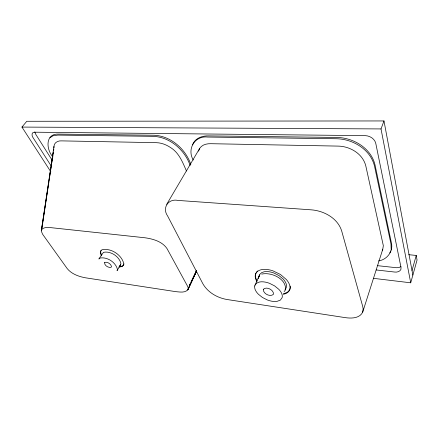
<?xml version="1.0" encoding="UTF-8"?>
<svg xmlns="http://www.w3.org/2000/svg" width="439" height="439" viewBox="0 0 439 439"><rect width="100%" height="100%" fill="white"/><g stroke="black" fill="none" stroke-linecap="round" stroke-linejoin="round"><path stroke-width="0.66" d="M391.182 249.681L390.99 244.095L374.527 166.134C370.494 149.403 352.863 138.993 336.389 138.735L207.784 137.056C194.795 135.415 186.729 149.068 193.253 160.026M52.433 158.073L41.299 231.095L42.616 234.256L67.238 268.635C71.727 274.123 78.91 276.619 85.682 277.838L175.649 291.628C179.655 291.968 185.439 293.214 188.112 289.328L196.359 271.335M258.231 278.743L258.45 277.108L259.674 275.341M186.454 170.99C182.717 162.452 179.101 152.931 170.809 147.718C166.518 144.799 161.503 142.768 156.262 142.67L61.559 140.881C58.096 140.507 54.052 142.56 53.959 146.412L41.403 230.266M48.927 181.664L41.749 229.526C43.905 227.018 47.686 227.435 50.65 227.627L144.958 237.773C153.046 238.904 162.2 241.477 167.012 248.595L187.618 286.321L188.15 287.594L188.112 289.328M49.124 180.314L51.149 166.831M51.352 165.481L51.55 164.131M51.753 162.787L52.46 158.067M52.664 156.718L52.867 155.368M53.07 154.023L53.371 151.998L52.636 156.723M289.828 289.427L289.976 288.774A21.637 11.398 23.7 0 0 286.42 279.588L280.422 274.452L272.855 270.803A17.044 9.027 23.6 0 0 262.396 269.508C259.751 269.859 256.897 271.077 255.734 273.64M101.025 250.499L100.613 252.162L101.574 255.317M362.691 312.129L363.141 308.798L362.702 306.384L341.668 230.914C337.668 218.199 324.059 210.808 311.377 209.847L177.943 200.42C168.274 198.28 161.854 208.009 167.649 216.032L202.78 283.594C207.669 292.336 217.223 297.834 226.925 299.491L345.12 317.611C351.151 318.533 359.64 318.538 362.691 312.129L382.786 249.198L383.335 245.675L365.835 166.068C362.938 153.804 350.026 146.22 337.97 146.099L210.775 143.696C206.665 143.564 202.017 144.705 199.674 148.387L166.688 204.354M255.745 273.711L255.476 275.012A21.758 11.507 23.4 0 0 257.089 280.944M254.713 285.981L259.762 274.441L261.726 272.619L264.108 271.779A13.472 7.134 23.6 0 1 273.898 272.998L278.946 275.555L283.106 278.963A16.995 8.967 23.7 0 1 286.36 287.32L285.712 288.714M198.565 151.153L199.674 148.387M373.287 278.321L410.723 282.809L417.05 260.025L416.238 255.443L408.742 254.697M412.012 270.534L416.238 255.443M120.527 264.882L120.928 263.598C119.348 256.469 110.59 250.707 103.434 252.365L98.879 259.021L99.829 258.105C107.023 256.535 115.764 262.259 117.449 269.387L117.059 270.66L120.527 264.882L119.523 265.765M123.941 263.927L123.6 264.997L122.333 266.1L119.167 266.594M289.608 290.042L290.201 288.22A21.626 11.409 23.7 0 0 290.228 286.107M410.723 282.809L381.019 128.929L383.982 120.944L26.79 121.279L21.95 127.08L50.858 171.868M255.981 273.102L255.235 275.549A21.769 11.502 23.4 0 0 256.853 281.481M259.52 274.891L259.197 275.873A17.077 9.027 23.4 0 0 259.098 276.938M196.54 270.792L187.678 290.064L196.677 270.852M189.313 285.794L190.477 283.342L189.324 285.8M191.064 282.118L196.31 271.077M192.529 144.821C194.801 138.362 202.094 135.635 208.459 135.903L336.932 137.451C353.39 137.692 370.999 148.108 375.005 164.823L391.39 242.805C393.542 251.317 386.951 259.795 378.484 260.936M191.08 282.123L196.354 271.093M289.828 289.493C288.933 292.341 285.998 293.878 283.21 294.273M382.259 250.246L382.786 249.198M389.794 252.935L390.919 250.762M255.032 285.01L256.738 283.078L259.619 281.981A13.62 7.029 23.7 0 1 269.475 283.298L274.584 285.888L278.798 289.306A17.181 8.835 23.8 0 1 282.145 297.62L280.389 300.1L276.982 301.384A13.56 6.964 23.7 0 1 267.34 299.958L262.423 297.461L258.319 294.174A17.264 8.895 23.6 0 1 254.724 285.981M289.542 290.08L287.172 292.445L283.435 293.729M256.277 272.526L257.572 271.006M284.11 291.617L285.454 289.921C286.876 278.864 271.055 271.785 261.743 274.117M285.015 289.499L285.388 289.12M49.898 137.758L53.092 135.761L57.882 135.091L153.398 136.342C170.145 137.138 184.715 149.918 190.153 165.426M400.966 266.616L399.035 267.488L396.571 267.73L377.447 265.661M21.95 127.08L381.019 128.929M118.892 267.06L122.053 266.566L123.321 265.463L123.831 263.861C121.905 254.916 110.886 247.667 101.925 249.786L100.734 250.96L100.322 252.623L101.288 255.772M376.179 269.958L394.54 272.032C397.344 272.575 401.811 271.066 401.021 267.51L375.8 143.487C374.78 138.773 369.863 135.761 365.248 135.635L34.461 132.199C31.246 132.062 31.646 136.216 33.221 137.895L51.281 166.112M51.972 159.933L35.905 134.586L34.769 131.974M52.954 156.986C46.128 149.688 44.981 133.368 58.656 134.098L154.116 135.25C170.848 136.024 185.401 148.816 190.806 164.312M383.982 120.944L412.869 275.088M53.959 146.412L53.975 147.954M53.777 149.304L53.574 150.648L53.772 149.304M263.285 289.339C262.983 293.729 270.331 297.412 273.502 294.245C273.903 289.833 266.413 286.085 263.285 289.339M104.575 262.654C104.378 265.579 108.34 267.905 111.018 267.373L111.539 266.566C110.902 263.894 107.643 261.77 104.943 262.319L104.575 262.654"/></g></svg>
